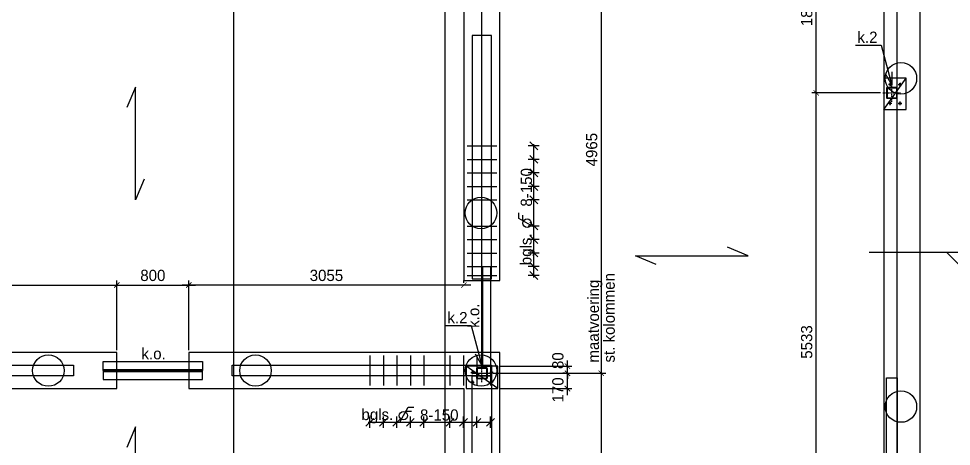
# Model space of a CAD drawing. Header units: millimetres. Extents: x -109306 to 269542, y -22401 to 197206.
# Drawn here: x -49774 to -39416, y 35870 to 40619 of the extents above; entities that cross this region are included whole.
import ezdxf
from ezdxf.enums import TextEntityAlignment as Align

# ---------------------------------------------------------------- set-up
doc = ezdxf.new("R2010")
doc.units = ezdxf.units.MM
for name, pattern in [('CENTER', [36, 24, -3, 6, -3]), ('DASH', [15, 12, -3]), ('DASHDOT', [18.5, 12, -3, 0.5, -3])]:
    doc.linetypes.add(name, pattern=pattern)
for name, color, linetype in [('10', 9, 'DASH'), ('13', 7, 'Continuous'), ('50', 4, 'Continuous'), ('BETON - 13', 7, 'Continuous'), ('BETON - 25', 2, 'Continuous'), ('DIMENSION', 1, 'Continuous'), ('dun', 252, 'Continuous'), ('STAAL-13', 7, 'Continuous'), ('STAAL-25', 2, 'Continuous'), ('STAAL-hartlijnen', 8, 'DASHDOT'), ('STAAL-kolommen', 2, 'Continuous'), ('STRAMIEN', 11, 'CENTER'), ('T25', 2, 'Continuous'), ('WAPENING - 25', 2, 'Continuous'), ('WAPENING - tekst', 2, 'Continuous'), ('WAPENING-aanwijs', 1, 'Continuous'), ('WAPENING-tekst', 2, 'Continuous')]:
    doc.layers.add(name, color=color, linetype=linetype)
doc.layers.add('HULPLIJNEN', color=220, linetype='Continuous', plot=False)
doc.styles.get("Standard").update_dxf_attribs({"font": ''})
doc.styles.get('Standard').set_extended_font_data('Century Gothic')
doc.dimstyles.new('1-50', dxfattribs={"dimscale": 50, "dimtxt": 2.5, "dimasz": 1.2, "dimexe": 1, "dimexo": 0, "dimgap": 0.8, "dimtad": 1, "dimdec": 0, "dimzin": 12, "dimdsep": 46, "dimtxsty": 'Standard', "dimblk1": 'ARCHTICK', "dimblk2": 'ARCHTICK', "dimsah": 1, "dimcen": 0.09, "dimdle": 1.5, "dimclrd": 256, "dimclre": 254, "dimclrt": 2, "dimadec": 0, "dimazin": 0, "dimtfac": 1, "dimtdec": 0, "dimtix": 1, "dimtofl": 0, "dimtmove": 2, "dimatfit": 3, "dimldrblk": 'ARCHTICK', "dimfxl": 1, "dimtolj": 1, "dimtzin": 0, "dimarcsym": 0})

# ---------------------------------------------------------------- blocks, each defined once
blk = doc.blocks.new('A$C2E130DC9')
at = {"layer": 'STRAMIEN'}
for points in [[(8420, -1500), (8420, 14370)], [(10770, -1500), (10770, 14370)], [(15790, -1500), (15790, 14370)]]:
    blk.add_lwpolyline(points, dxfattribs=at)
blk = doc.blocks.new('_ARCHTICK')
at = {"color": 0, "linetype": 'ByBlock', "const_width": 0.15}
blk.add_lwpolyline([(-0.5, -0.5), (0.5, 0.5)], dxfattribs=at)
blk = doc.blocks.new('*D67')
at = {"layer": 'Defpoints', "color": 0, "transparency": 16777216}
for p in [(-58056, 43996), (-47102, 43996), (-56056, 32091)]:
    blk.add_point(p, dxfattribs=at)
at = {"layer": 'DIMENSION', "lineweight": -2, "transparency": 16777216}
blk.add_line((-58056, 32016), (-58056, 44071), dxfattribs=at)
at = {"layer": 'DIMENSION', "color": 254, "lineweight": -2, "transparency": 16777216}
for p, q in [((-47127, 43996), (-58106, 43996)), ((-56081, 32091), (-58106, 32091))]:
    blk.add_line(p, q, dxfattribs=at)
at = {"layer": 'DIMENSION', "lineweight": -2, "transparency": 16777216, "xscale": 59.99999999999995, "yscale": 59.99999999999995, "zscale": 59.99999999999995}
for p, rotation in [((-58056, 43996), 90), ((-58056, 32091), 270)]:
    blk.add_blockref('_ARCHTICK', p, dxfattribs=dict(at, rotation=rotation))
at = {"layer": 'DIMENSION', "color": 2, "transparency": 16777216, "insert": (-58162, 38044), "char_height": 125, "attachment_point": 5, "rotation": 90}
blk.add_mtext('\\A1;11905', dxfattribs=at)
blk = doc.blocks.new('*D106')
at = {"layer": 'Defpoints', "color": 0, "transparency": 16777216}
for p in [(-39766, 41956), (-49271, 32091), (-32154, 32091)]:
    blk.add_point(p, dxfattribs=at)
at = {"layer": 'DIMENSION', "color": 254, "lineweight": -2, "transparency": 16777216}
for p, q in [((-39741, 41956), (-32104, 41956)), ((-49246, 32091), (-32104, 32091))]:
    blk.add_line(p, q, dxfattribs=at)
at = {"layer": 'DIMENSION', "lineweight": -2, "transparency": 16777216}
blk.add_line((-32154, 42031), (-32154, 32016), dxfattribs=at)
at = {"layer": 'DIMENSION', "lineweight": -2, "transparency": 16777216, "xscale": 59.99999999999995, "yscale": 59.99999999999995, "zscale": 59.99999999999995}
for p, rotation in [((-32154, 41956), 90), ((-32154, 32091), 270)]:
    blk.add_blockref('_ARCHTICK', p, dxfattribs=dict(at, rotation=rotation))
at = {"layer": 'DIMENSION', "color": 2, "transparency": 16777216, "insert": (-32260, 37024), "char_height": 125, "attachment_point": 5, "rotation": 90}
blk.add_mtext('\\A1;9865', dxfattribs=at)
blk = doc.blocks.new('*D108')
at = {"layer": 'Defpoints', "color": 0, "transparency": 16777216}
for p in [(-40166, 41956), (-32529, 41956), (-39766, 34011)]:
    blk.add_point(p, dxfattribs=at)
at = {"layer": 'DIMENSION', "color": 254, "lineweight": -2, "transparency": 16777216}
for p, q in [((-40141, 41956), (-32479, 41956)), ((-39741, 34011), (-32479, 34011))]:
    blk.add_line(p, q, dxfattribs=at)
at = {"layer": 'DIMENSION', "lineweight": -2, "transparency": 16777216}
blk.add_line((-32529, 33936), (-32529, 42031), dxfattribs=at)
at = {"layer": 'DIMENSION', "lineweight": -2, "transparency": 16777216, "xscale": 59.99999999999995, "yscale": 59.99999999999995, "zscale": 59.99999999999995}
for p, rotation in [((-32529, 41956), 90), ((-32529, 34011), 270)]:
    blk.add_blockref('_ARCHTICK', p, dxfattribs=dict(at, rotation=rotation))
at = {"layer": 'DIMENSION', "color": 2, "transparency": 16777216, "insert": (-32635, 37984), "char_height": 125, "attachment_point": 5, "rotation": 90}
blk.add_mtext('\\A1;7945', dxfattribs=at)
blk = doc.blocks.new('*D112')
at = {"layer": 'Defpoints', "color": 0, "transparency": 16777216}
for p in [(-52126, 37661), (-48684, 37661), (-48684, 36911)]:
    blk.add_point(p, dxfattribs=at)
at = {"layer": 'DIMENSION', "color": 254, "lineweight": -2, "transparency": 16777216}
for p, q in [((-52126, 37686), (-52126, 37711)), ((-48684, 36936), (-48684, 37711))]:
    blk.add_line(p, q, dxfattribs=at)
at = {"layer": 'DIMENSION', "lineweight": -2, "transparency": 16777216}
blk.add_line((-52201, 37661), (-48609, 37661), dxfattribs=at)
at = {"layer": 'DIMENSION', "lineweight": -2, "transparency": 16777216, "xscale": 59.99999999999995, "yscale": 59.99999999999995, "zscale": 59.99999999999995, "rotation": 180}
blk.add_blockref('_ARCHTICK', (-52126, 37661), dxfattribs=at)
at = {"layer": 'DIMENSION', "lineweight": -2, "transparency": 16777216, "xscale": 59.99999999999995, "yscale": 59.99999999999995, "zscale": 59.99999999999995}
blk.add_blockref('_ARCHTICK', (-48684, 37661), dxfattribs=at)
at = {"layer": 'DIMENSION', "color": 2, "transparency": 16777216, "insert": (-50405, 37767), "char_height": 125, "attachment_point": 5}
blk.add_mtext('\\A1;3442', dxfattribs=at)
blk = doc.blocks.new('*D113')
at = {"layer": 'Defpoints', "color": 0, "transparency": 16777216}
for p in [(-47884, 37661), (-44829, 37661), (-47884, 36911)]:
    blk.add_point(p, dxfattribs=at)
at = {"layer": 'DIMENSION', "color": 254, "lineweight": -2, "transparency": 16777216}
for p, q in [((-47884, 36936), (-47884, 37711)), ((-44829, 37686), (-44829, 37711))]:
    blk.add_line(p, q, dxfattribs=at)
at = {"layer": 'DIMENSION', "lineweight": -2, "transparency": 16777216}
blk.add_line((-44754, 37661), (-47959, 37661), dxfattribs=at)
at = {"layer": 'DIMENSION', "lineweight": -2, "transparency": 16777216, "xscale": 59.99999999999995, "yscale": 59.99999999999995, "zscale": 59.99999999999995, "rotation": 180}
blk.add_blockref('_ARCHTICK', (-47884, 37661), dxfattribs=at)
at = {"layer": 'DIMENSION', "lineweight": -2, "transparency": 16777216, "xscale": 59.99999999999995, "yscale": 59.99999999999995, "zscale": 59.99999999999995}
blk.add_blockref('_ARCHTICK', (-44829, 37661), dxfattribs=at)
at = {"layer": 'DIMENSION', "color": 2, "transparency": 16777216, "insert": (-46356, 37767), "char_height": 125, "attachment_point": 5}
blk.add_mtext('\\A1;3055', dxfattribs=at)
blk = doc.blocks.new('*D114')
at = {"layer": 'Defpoints', "color": 0, "transparency": 16777216}
for p in [(-47884, 37661), (-48684, 36911), (-47884, 36911)]:
    blk.add_point(p, dxfattribs=at)
at = {"layer": 'DIMENSION', "color": 254, "lineweight": -2, "transparency": 16777216}
for p, q in [((-48684, 36936), (-48684, 37711)), ((-47884, 36936), (-47884, 37711))]:
    blk.add_line(p, q, dxfattribs=at)
at = {"layer": 'DIMENSION', "lineweight": -2, "transparency": 16777216}
blk.add_line((-48759, 37661), (-47809, 37661), dxfattribs=at)
at = {"layer": 'DIMENSION', "lineweight": -2, "transparency": 16777216, "xscale": 59.99999999999995, "yscale": 59.99999999999995, "zscale": 59.99999999999995, "rotation": 180}
blk.add_blockref('_ARCHTICK', (-48684, 37661), dxfattribs=at)
at = {"layer": 'DIMENSION', "lineweight": -2, "transparency": 16777216, "xscale": 59.99999999999995, "yscale": 59.99999999999995, "zscale": 59.99999999999995}
blk.add_blockref('_ARCHTICK', (-47884, 37661), dxfattribs=at)
at = {"layer": 'DIMENSION', "color": 2, "transparency": 16777216, "insert": (-48284, 37767), "char_height": 125, "attachment_point": 5}
blk.add_mtext('\\A1;800', dxfattribs=at)
blk = doc.blocks.new('A$C78A526F8')
at = {"layer": '13'}
for p, q in [((0, 0), (1250, 0)), ((228, -96), (0, 0)), ((1250, 0), (1022, 96))]:
    blk.add_line(p, q, dxfattribs=at)
blk = doc.blocks.new('*D117')
at = {"layer": 'Defpoints', "color": 0, "transparency": 16777216}
for p in [(-55656, 45581), (-44829, 41556), (-55656, 32491)]:
    blk.add_point(p, dxfattribs=at)
at = {"layer": 'DIMENSION', "lineweight": -2, "transparency": 16777216}
blk.add_line((-44754, 45581), (-55731, 45581), dxfattribs=at)
at = {"layer": 'DIMENSION', "color": 254, "lineweight": -2, "transparency": 16777216}
for p, q in [((-55656, 32516), (-55656, 45631)), ((-44829, 41581), (-44829, 45631))]:
    blk.add_line(p, q, dxfattribs=at)
at = {"layer": 'DIMENSION', "lineweight": -2, "transparency": 16777216, "xscale": 59.99999999999995, "yscale": 59.99999999999995, "zscale": 59.99999999999995, "rotation": 180}
blk.add_blockref('_ARCHTICK', (-55656, 45581), dxfattribs=at)
at = {"layer": 'DIMENSION', "lineweight": -2, "transparency": 16777216, "xscale": 59.99999999999995, "yscale": 59.99999999999995, "zscale": 59.99999999999995}
blk.add_blockref('_ARCHTICK', (-44829, 45581), dxfattribs=at)
at = {"layer": 'DIMENSION', "color": 2, "transparency": 16777216, "insert": (-50242, 45687), "char_height": 125, "attachment_point": 5}
blk.add_mtext('\\A1;10827', dxfattribs=at)
blk = doc.blocks.new('*U50')
at = {"color": 0, "linetype": 'Continuous'}
for points in [[(60, 51, 0.414214), (51, 60), (-51, 60, 0.414214), (-60, 51), (-60, -51, 0.414214), (-51, -60), (51, -60, 0.414214), (60, -51)], [(54, 51, 0.414214), (51, 54), (-51, 54, 0.414214), (-54, 51), (-54, -51, 0.414214), (-51, -54), (51, -54, 0.414214), (54, -51)]]:
    blk.add_lwpolyline(points, format="xyb", close=True, dxfattribs=at)
blk = doc.blocks.new('A$C680E42B6')
at = {"layer": '13'}
for p in [(145, 39), (145, -39)]:
    blk.add_line(p, (0, 0), dxfattribs=at)
blk = doc.blocks.new('A$C3C391628')
at = {"layer": '13'}
for p, q in [((-406, 530), (-119, 530)), ((-119, 530), (0, 85))]:
    blk.add_line(p, q, dxfattribs=at)
at = {"layer": 'STAAL-hartlijnen'}
for points in [[(-100, 0), (100, 0)], [(0, -100), (0, 100)]]:
    blk.add_lwpolyline(points, dxfattribs=at)
at = {"layer": 'DIMENSION', "xscale": -1, "rotation": 284.9999999999968}
blk.add_blockref('A$C680E42B6', (0, 85), dxfattribs=at)
at = {"layer": 'STAAL-25'}
blk.add_blockref('*U50', (0, 0), dxfattribs=at)
at = {"layer": 'T25'}
blk.add_text('k.2', height=125, dxfattribs=at).set_placement((-383, 555))
blk = doc.blocks.new('A$C66246ED9')
at = {"layer": '10'}
for p, q in [((-5, -24), (-5, 14)), ((14, -5), (-24, -5))]:
    blk.add_line(p, q, dxfattribs=at)
blk.add_circle((-5, -5), 9, dxfattribs=at)
blk = doc.blocks.new('A$C64C2175A')
at = {"layer": 'BETON - 13'}
blk.add_line((-100, -175), (150, 175), dxfattribs=at)
blk.add_lwpolyline([(-100, -175), (150, -175), (150, 175), (-100, 175)], close=True, dxfattribs=at)
at = {"layer": 'DIMENSION'}
for p, rotation in [((-35, 110), 90), ((85, -110), 270)]:
    blk.add_blockref('A$C66246ED9', p, dxfattribs=dict(at, rotation=rotation))
at = {"layer": 'DIMENSION', "xscale": -1}
for p, rotation in [((85, 110), 270), ((-35, -110), 90)]:
    blk.add_blockref('A$C66246ED9', p, dxfattribs=dict(at, rotation=rotation))
blk = doc.blocks.new('*D127')
at = {"layer": 'Defpoints', "color": 0, "transparency": 16777216}
for p in [(-40076, 43181), (-40076, 41706), (-44629, 36781)]:
    blk.add_point(p, dxfattribs=at)
at = {"layer": 'DIMENSION', "color": 254, "lineweight": -2, "transparency": 16777216}
for p, q in [((-44629, 36806), (-44629, 43231)), ((-40076, 41731), (-40076, 43231))]:
    blk.add_line(p, q, dxfattribs=at)
at = {"layer": 'DIMENSION', "lineweight": -2, "transparency": 16777216}
blk.add_line((-44704, 43181), (-40001, 43181), dxfattribs=at)
at = {"layer": 'DIMENSION', "lineweight": -2, "transparency": 16777216, "xscale": 59.99999999999995, "yscale": 59.99999999999995, "zscale": 59.99999999999995, "rotation": 180}
blk.add_blockref('_ARCHTICK', (-44629, 43181), dxfattribs=at)
at = {"layer": 'DIMENSION', "lineweight": -2, "transparency": 16777216, "xscale": 59.99999999999995, "yscale": 59.99999999999995, "zscale": 59.99999999999995}
blk.add_blockref('_ARCHTICK', (-40076, 43181), dxfattribs=at)
at = {"layer": 'DIMENSION', "color": 2, "transparency": 16777216, "insert": (-42352, 43287), "char_height": 125, "attachment_point": 5}
blk.add_mtext('\\A1;4553', dxfattribs=at)
blk = doc.blocks.new('*D131')
at = {"layer": 'Defpoints', "color": 0, "transparency": 16777216}
for p in [(-40916, 39795), (-40176, 39795), (-40916, 34261)]:
    blk.add_point(p, dxfattribs=at)
at = {"layer": 'DIMENSION', "color": 254, "lineweight": -2, "transparency": 16777216}
for p, q in [((-40201, 39795), (-40966, 39795)), ((-40941, 34261), (-40966, 34261))]:
    blk.add_line(p, q, dxfattribs=at)
at = {"layer": 'DIMENSION', "lineweight": -2, "transparency": 16777216}
blk.add_line((-40916, 34186), (-40916, 39870), dxfattribs=at)
at = {"layer": 'DIMENSION', "lineweight": -2, "transparency": 16777216, "xscale": 59.99999999999995, "yscale": 59.99999999999995, "zscale": 59.99999999999995}
for p, rotation in [((-40916, 39795), 90), ((-40916, 34261), 270)]:
    blk.add_blockref('_ARCHTICK', p, dxfattribs=dict(at, rotation=rotation))
at = {"layer": 'DIMENSION', "color": 2, "transparency": 16777216, "insert": (-41022, 37028), "char_height": 125, "attachment_point": 5, "rotation": 90}
blk.add_mtext('\\A1;5533', dxfattribs=at)
blk = doc.blocks.new('*D132')
at = {"layer": 'Defpoints', "color": 0, "transparency": 16777216}
for p in [(-40916, 41646), (-40176, 41646), (-40176, 39795)]:
    blk.add_point(p, dxfattribs=at)
at = {"layer": 'DIMENSION', "color": 254, "lineweight": -2, "transparency": 16777216}
for p, q in [((-40201, 41646), (-40966, 41646)), ((-40201, 39795), (-40966, 39795))]:
    blk.add_line(p, q, dxfattribs=at)
at = {"layer": 'DIMENSION', "lineweight": -2, "transparency": 16777216}
blk.add_line((-40916, 39720), (-40916, 41721), dxfattribs=at)
at = {"layer": 'DIMENSION', "lineweight": -2, "transparency": 16777216, "xscale": 59.99999999999995, "yscale": 59.99999999999995, "zscale": 59.99999999999995}
for p, rotation in [((-40916, 41646), 90), ((-40916, 39795), 270)]:
    blk.add_blockref('_ARCHTICK', p, dxfattribs=dict(at, rotation=rotation))
at = {"layer": 'DIMENSION', "color": 2, "transparency": 16777216, "insert": (-41022, 40721), "char_height": 125, "attachment_point": 5, "rotation": 90}
blk.add_mtext('\\A1;1852', dxfattribs=at)
blk = doc.blocks.new('A$C53A96684')
at = {"layer": 'STAAL-13'}
for points in [[(0, -773), (0, -950), (-100, -950), (-100, 150), (-100, 151), (0, 151), (0, -950), (-10, -950), (-10, 151)], [(0, -773), (0, -950), (100, -950), (100, 150), (100, 151), (0, 151), (0, -950), (10, -950), (10, 151)]]:
    blk.add_lwpolyline(points, dxfattribs=at)
at = {"layer": 'T25'}
blk.add_text('k.o.', height=125, rotation=90, dxfattribs=at).set_placement((-125, -525))
blk = doc.blocks.new('A$C7D5A6A4A')
at = {"layer": 'STAAL-13'}
blk.add_lwpolyline([(0, 26), (0, -150), (100, -150), (100, 949), (100, 950), (0, 950), (0, -150), (10, -150), (10, 950)], dxfattribs=at)
at = {"layer": 'T25'}
blk.add_text('k.o.', height=125, rotation=90, dxfattribs=at).set_placement((-30, 274))
blk = doc.blocks.new('waptekst')
for p, q in [((-0.59, -1.02), (0.86, 1.48)), ((0.45, 0.78), (1.45, 0.78)), ((0.86, 1.48), (1.86, 1.48))]:
    blk.add_line(p, q)
blk.add_circle((0, 0), 0.75)
blk.add_attdef('AANTAL', text='', height=2).set_placement((-1.81, -0.79), align=Align.RIGHT)
blk.add_attdef('DIAM', (2.95, -0.88), '', height=2)
blk = doc.blocks.new('A$C2C935C5F')
at = {"layer": 'WAPENING - 25'}
for points in [[(-166, 745), (166, 745)], [(-166, 595), (166, 595)], [(-166, 445), (166, 445)], [(-166, 295), (166, 295)], [(-166, 145), (166, 145)], [(-166, -145), (166, -145)], [(-166, -295), (166, -295)], [(-166, -445), (166, -445)], [(-166, -595), (166, -595)], [(-166, -695), (166, -695)]]:
    blk.add_lwpolyline(points, dxfattribs=at)
at = {"layer": 'WAPENING-aanwijs'}
for p, q in [((637, 745), (512, 745)), ((619, 701), (531, 789)), ((575, -715), (575, 765)), ((619, 551), (531, 639)), ((637, 595), (512, 595)), ((637, 445), (512, 445)), ((619, 401), (531, 489)), ((619, 251), (531, 339)), ((637, 295), (512, 295)), ((637, 145), (512, 145)), ((619, 101), (531, 189)), ((619, -189), (531, -101)), ((637, -145), (512, -145)), ((637, -295), (512, -295)), ((619, -339), (531, -251)), ((619, -489), (531, -401)), ((637, -445), (512, -445)), ((637, -595), (512, -595)), ((619, -639), (531, -551)), ((637, -695), (512, -695)), ((619, -739), (531, -651))]:
    blk.add_line(p, q, dxfattribs=at)
at = {"layer": 'WAPENING-tekst', "xscale": 62.50000000000006, "yscale": 62.50000000000006, "zscale": 62.50000000000006, "rotation": 89.99953568246515}
blk.add_blockref('waptekst', (501, -114), dxfattribs=at).add_auto_attribs({'AANTAL': 'bgls.', 'DIAM': '8-150'})
blk = doc.blocks.new('A$C5AAB6A51')
at = {"layer": 'WAPENING - 25'}
for points in [[(-745, 166), (-745, -166)], [(-595, 166), (-595, -166)], [(-445, 166), (-445, -166)], [(-295, 166), (-295, -166)], [(-145, 166), (-145, -166)], [(145, 166), (145, -166)], [(295, 166), (295, -166)], [(445, 166), (445, -166)], [(595, 166), (595, -166)]]:
    blk.add_lwpolyline(points, dxfattribs=at)
at = {"layer": 'WAPENING-aanwijs'}
for p, q in [((-745, -637), (-745, -512)), ((-595, -637), (-595, -512)), ((-445, -637), (-445, -512)), ((-295, -637), (-295, -512)), ((-145, -637), (-145, -512)), ((145, -637), (145, -512)), ((295, -637), (295, -512)), ((445, -637), (445, -512)), ((595, -637), (595, -512)), ((-789, -619), (-701, -531)), ((-765, -575), (615, -575)), ((-639, -619), (-551, -531)), ((-489, -619), (-401, -531)), ((-339, -619), (-251, -531)), ((-189, -619), (-101, -531)), ((101, -619), (189, -531)), ((251, -619), (339, -531)), ((401, -619), (489, -531)), ((551, -619), (639, -531))]:
    blk.add_line(p, q, dxfattribs=at)
at = {"layer": 'WAPENING-tekst', "xscale": 62.50000000000006, "yscale": 62.50000000000006, "zscale": 62.50000000000006, "rotation": 359.9995356824651}
blk.add_blockref('waptekst', (-372, -501), dxfattribs=at).add_auto_attribs({'AANTAL': 'bgls.', 'DIAM': '8-150'})
blk = doc.blocks.new('A$C38E20CDE')
at = {"layer": '50'}
for p, q in [((-561, 0), (561, 0)), ((295, 0), (428, -133)), ((561, 0), (428, -133))]:
    blk.add_line(p, q, dxfattribs=at)
blk = doc.blocks.new('*U33')
at = {"layer": 'dun'}
blk.add_circle((0, 0), 0.5, dxfattribs=at)
blk = doc.blocks.new('A$C29FD5534')
at = {"color": 3, "xscale": 350, "yscale": 350, "zscale": 350}
for p in [(15840, 7615), (11177, 6120), (6372, 4370), (8672, 4370), (11177, 4370), (15840, 3970)]:
    blk.add_blockref('*U33', p, dxfattribs=at)
blk = doc.blocks.new('*D433')
at = {"layer": 'Defpoints', "color": 0, "transparency": 16777216}
for p in [(-40166, 41556), (-32904, 41556), (-40166, 34411)]:
    blk.add_point(p, dxfattribs=at)
at = {"layer": 'DIMENSION', "color": 254, "lineweight": -2, "transparency": 16777216}
for p, q in [((-40141, 41556), (-32854, 41556)), ((-40141, 34411), (-32854, 34411))]:
    blk.add_line(p, q, dxfattribs=at)
at = {"layer": 'DIMENSION', "lineweight": -2, "transparency": 16777216}
blk.add_line((-32904, 34336), (-32904, 41631), dxfattribs=at)
at = {"layer": 'DIMENSION', "lineweight": -2, "transparency": 16777216, "xscale": 59.99999999999995, "yscale": 59.99999999999995, "zscale": 59.99999999999995}
for p, rotation in [((-32904, 41556), 90), ((-32904, 34411), 270)]:
    blk.add_blockref('_ARCHTICK', p, dxfattribs=dict(at, rotation=rotation))
at = {"layer": 'DIMENSION', "color": 2, "transparency": 16777216, "insert": (-33010, 37984), "char_height": 125, "attachment_point": 5, "rotation": 90}
blk.add_mtext('\\A1;7145', dxfattribs=at)
blk = doc.blocks.new('*D437')
at = {"layer": 'Defpoints', "color": 0, "transparency": 16777216}
for p in [(-44529, 41646), (-44534, 36681), (-43304, 36681)]:
    blk.add_point(p, dxfattribs=at)
at = {"layer": 'DIMENSION', "color": 254, "lineweight": -2, "transparency": 16777216}
for p, q in [((-44504, 41646), (-43254, 41646)), ((-44509, 36681), (-43254, 36681))]:
    blk.add_line(p, q, dxfattribs=at)
at = {"layer": 'DIMENSION', "lineweight": -2, "transparency": 16777216}
blk.add_line((-43304, 41721), (-43304, 36606), dxfattribs=at)
at = {"layer": 'DIMENSION', "lineweight": -2, "transparency": 16777216, "xscale": 59.99999999999995, "yscale": 59.99999999999995, "zscale": 59.99999999999995}
for p, rotation in [((-43304, 41646), 90), ((-43304, 36681), 270)]:
    blk.add_blockref('_ARCHTICK', p, dxfattribs=dict(at, rotation=rotation))
at = {"layer": 'DIMENSION', "color": 2, "transparency": 16777216, "insert": (-43410, 39164), "char_height": 125, "attachment_point": 5, "rotation": 90}
blk.add_mtext('\\A1;4965', dxfattribs=at)
blk = doc.blocks.new('*D438')
at = {"layer": 'Defpoints', "color": 0, "transparency": 16777216}
for p in [(-44534, 36681), (-43304, 34261), (-43304, 34261)]:
    blk.add_point(p, dxfattribs=at)
at = {"layer": 'DIMENSION', "color": 254, "lineweight": -2, "transparency": 16777216}
for p, q in [((-44509, 36681), (-43254, 36681)), ((-43329, 34261), (-43354, 34261))]:
    blk.add_line(p, q, dxfattribs=at)
at = {"layer": 'DIMENSION', "lineweight": -2, "transparency": 16777216}
blk.add_line((-43304, 36756), (-43304, 34186), dxfattribs=at)
at = {"layer": 'DIMENSION', "lineweight": -2, "transparency": 16777216, "xscale": 59.99999999999995, "yscale": 59.99999999999995, "zscale": 59.99999999999995}
for p, rotation in [((-43304, 36681), 90), ((-43304, 34261), 270)]:
    blk.add_blockref('_ARCHTICK', p, dxfattribs=dict(at, rotation=rotation))
at = {"layer": 'DIMENSION', "color": 2, "transparency": 16777216, "insert": (-43410, 35471), "char_height": 125, "attachment_point": 5, "rotation": 90}
blk.add_mtext('\\A1;2420', dxfattribs=at)
blk = doc.blocks.new('*D440')
at = {"layer": 'Defpoints', "color": 0, "transparency": 16777216}
for p in [(-46940, 43696), (-44629, 43181), (-44629, 36781)]:
    blk.add_point(p, dxfattribs=at)
at = {"layer": 'DIMENSION', "color": 254, "lineweight": -2, "transparency": 16777216}
for p, q in [((-46940, 43671), (-46940, 43131)), ((-44629, 36806), (-44629, 43231))]:
    blk.add_line(p, q, dxfattribs=at)
at = {"layer": 'DIMENSION', "lineweight": -2, "transparency": 16777216}
blk.add_line((-47015, 43181), (-44554, 43181), dxfattribs=at)
at = {"layer": 'DIMENSION', "lineweight": -2, "transparency": 16777216, "xscale": 59.99999999999995, "yscale": 59.99999999999995, "zscale": 59.99999999999995, "rotation": 180}
blk.add_blockref('_ARCHTICK', (-46940, 43181), dxfattribs=at)
at = {"layer": 'DIMENSION', "lineweight": -2, "transparency": 16777216, "xscale": 59.99999999999995, "yscale": 59.99999999999995, "zscale": 59.99999999999995}
blk.add_blockref('_ARCHTICK', (-44629, 43181), dxfattribs=at)
at = {"layer": 'DIMENSION', "color": 2, "transparency": 16777216, "insert": (-45785, 43287), "char_height": 125, "attachment_point": 5}
blk.add_mtext('\\A1;2311', dxfattribs=at)
blk = doc.blocks.new('A$C6A527C9D')
at = {"layer": 'T25'}
for s, p in [('maatvoering', (25, 25)), ('st. kolommen', (25, -150))]:
    blk.add_text(s, height=125, dxfattribs=at).set_placement(p)
blk = doc.blocks.new('A$C489016AE')
at = {"layer": 'DIMENSION', "color": 7}
blk.add_blockref('A$C6A527C9D', (-1706, 0), dxfattribs=at)
blk = doc.blocks.new('*D441')
at = {"layer": 'Defpoints', "color": 0, "transparency": 16777216}
for p in [(-44454, 36761), (-44442, 36681), (-43679, 36681)]:
    blk.add_point(p, dxfattribs=at)
at = {"layer": 'DIMENSION', "lineweight": -2, "transparency": 16777216}
for p, q in [((-43679, 36761), (-43679, 36821)), ((-43679, 36681), (-43679, 36621))]:
    blk.add_line(p, q, dxfattribs=at)
at = {"layer": 'DIMENSION', "color": 254, "lineweight": -2, "transparency": 16777216}
for p, q in [((-44429, 36761), (-43629, 36761)), ((-44417, 36681), (-43629, 36681))]:
    blk.add_line(p, q, dxfattribs=at)
at = {"layer": 'DIMENSION', "lineweight": -2, "transparency": 16777216, "xscale": 59.99999999999995, "yscale": 59.99999999999995, "zscale": 59.99999999999995}
for p, rotation in [((-43679, 36761), 270), ((-43679, 36681), 90)]:
    blk.add_blockref('_ARCHTICK', p, dxfattribs=dict(at, rotation=rotation))
at = {"layer": 'DIMENSION', "color": 2, "transparency": 16777216, "insert": (-43785, 36821), "char_height": 125, "attachment_point": 5, "rotation": 90}
blk.add_mtext('\\A1;80', dxfattribs=at)
blk = doc.blocks.new('*D442')
at = {"layer": 'Defpoints', "color": 0, "transparency": 16777216}
for p in [(-43679, 36681), (-43679, 36681), (-44454, 36511)]:
    blk.add_point(p, dxfattribs=at)
at = {"layer": 'DIMENSION', "color": 254, "lineweight": -2, "transparency": 16777216}
for p, q in [((-43704, 36681), (-43729, 36681)), ((-44429, 36511), (-43629, 36511))]:
    blk.add_line(p, q, dxfattribs=at)
at = {"layer": 'DIMENSION', "lineweight": -2, "transparency": 16777216}
blk.add_line((-43679, 36436), (-43679, 36756), dxfattribs=at)
at = {"layer": 'DIMENSION', "lineweight": -2, "transparency": 16777216, "xscale": 59.99999999999995, "yscale": 59.99999999999995, "zscale": 59.99999999999995}
for p, rotation in [((-43679, 36681), 90), ((-43679, 36511), 270)]:
    blk.add_blockref('_ARCHTICK', p, dxfattribs=dict(at, rotation=rotation))
at = {"layer": 'DIMENSION', "color": 2, "transparency": 16777216, "insert": (-43785, 36496), "char_height": 125, "attachment_point": 5, "rotation": 90}
blk.add_mtext('\\A1;170', dxfattribs=at)

msp = doc.modelspace()

# ---------------------------------------------------------------- linework, layer by layer
at = {"layer": 'BETON - 25'}
msp.add_line((-39765.9, 43956.3), (-39765.9, 34011.3), dxfattribs=at)
for points in [[(-55655.9, 41556.3), (-44828.9, 41556.3), (-44828.9, 37711.3), (-44428.9, 37711.3), (-44428.9, 41556.3), (-40165.9, 41556.3), (-40165.9, 34411.3), (-44428.9, 34411.3), (-44428.9, 36911.3), (-47883.9, 36911.3), (-47883.9, 36511.3), (-44828.9, 36511.3), (-44828.9, 34411.3), (-49271.1, 34411.3), (-49271.1, 34536.3), (-51325.9, 34536.3)], [(-52125.9, 36511.3), (-48683.9, 36511.3), (-48683.9, 36911.3), (-52125.9, 36911.3)]]:
    msp.add_lwpolyline(points, dxfattribs=at)
at = {"layer": 'HULPLIJNEN'}
for points in [[(-44735.9, 37731.3), (-44521.9, 37731.3), (-44521.9, 40431.3), (-44735.9, 40431.3)], [(-52265.9, 36771.3), (-49165.9, 36771.3), (-49165.9, 36651.3), (-52265.9, 36651.3)], [(-47401.9, 36771.3), (-44521.9, 36771.3), (-44521.9, 36651.3), (-47401.9, 36651.3)], [(-44521.9, 34411.3), (-44735.9, 34411.3), (-44735.9, 36651.3), (-44521.9, 36651.3)], [(-40015.9, 36631.3), (-40015.9, 34261.3), (-42385.9, 34261.3), (-42385.9, 34411.3), (-40135.9, 34411.3), (-40135.9, 36631.3)]]:
    msp.add_lwpolyline(points, close=True, dxfattribs=at)

# ---------------------------------------------------------------- block references
at = {"layer": '13', "rotation": 90}
for p in [(-48477.4, 38608.8), (-48477.4, 34836.3)]:
    msp.add_blockref('A$C78A526F8', p, dxfattribs=at)
at = {"layer": '13'}
msp.add_blockref('A$C78A526F8', (-42922.4, 37983.8), dxfattribs=at)
at = {"layer": '50'}
msp.add_blockref('A$C38E20CDE', (-39765.9, 38026.3), dxfattribs=at)
at = {"layer": 'DIMENSION', "color": 7, "rotation": 90}
msp.add_blockref('A$C489016AE', (-43303.9, 38480.8), dxfattribs=at)
at = {"layer": 'STAAL-13'}
msp.add_blockref('A$C7D5A6A4A', (-44628.9, 36911.5), dxfattribs=at)
at = {"layer": 'STAAL-13', "rotation": 270}
msp.add_blockref('A$C53A96684', (-47885.2, 36711.3), dxfattribs=at)
at = {"layer": 'STAAL-kolommen'}
for p in [(-40075.9, 39794.8), (-44628.9, 36681.3)]:
    msp.add_blockref('A$C3C391628', p, dxfattribs=at)
at = {"layer": 'WAPENING - tekst'}
msp.add_blockref('A$C2E130DC9', (-55805.9, 32336.3), dxfattribs=at)
at = {"layer": 'WAPENING-aanwijs', "color": 7}
for name, p in [('A$C29FD5534', (-55815.9, 32341.3)), ('A$C64C2175A', (-40065.9, 39783.3))]:
    msp.add_blockref(name, p, dxfattribs=at)
at = {"layer": 'WAPENING-aanwijs'}
for name, p in [('A$C2C935C5F', (-44628.9, 38461.3)), ('A$C5AAB6A51', (-45128.9, 36711.3))]:
    msp.add_blockref(name, p, dxfattribs=at)
at = {"layer": 'WAPENING-aanwijs', "color": 7, "rotation": 90}
msp.add_blockref('A$C64C2175A', (-44628.9, 36611.3), dxfattribs=at)

# ---------------------------------------------------------------- dimensions: what is measured, and where the dimension line sits
at = {"layer": 'DIMENSION'}
for base, p1, p2, picture, middle in [((-55655.9, 45581.3), (-44828.9, 41556.3), (-55655.9, 32491.3), '*D117', (-50242.4, 45686.9)), ((-44628.9, 43181.3), (-46940.2, 43696.3), (-44628.9, 36781.3), '*D440', (-45784.5, 43286.9)), ((-40075.9, 43181.3), (-44628.9, 36781.3), (-40075.9, 41706.3), '*D127', (-42352.4, 43286.9)), ((-48683.9, 37661.3), (-52125.9, 37661.3), (-48683.9, 36911.3), '*D112', (-50404.9, 37766.9)), ((-47883.9, 37661.3), (-48683.9, 36911.3), (-47883.9, 36911.3), '*D114', (-48283.9, 37766.9))]:
    dim = msp.add_linear_dim(base=base, p1=p1, p2=p2, dimstyle='1-50', override={"dimexo": 0.5}, dxfattribs=at)
    dim.commit()
    dim.dimension.update_dxf_attribs({"geometry": picture, "text_midpoint": middle})
for base, p1, p2, angle, picture, middle in [((-58055.9, 43996.3), (-56055.9, 32091.3), (-47101.9, 43996.3), 90, '*D67', (-58161.6, 38043.8)), ((-32153.9, 32091.3), (-39765.9, 41956.3), (-49271.1, 32091.3), 90, '*D106', (-32259.6, 37023.8)), ((-32528.9, 41956.3), (-39765.9, 34011.3), (-40165.9, 41956.3), 90, '*D108', (-32634.6, 37983.8)), ((-43303.9, 36681.3), (-44528.9, 41646.3), (-44533.9, 36681.3), 90, '*D437', (-43409.6, 39163.8)), ((-40915.9362, 41646.2763), (-40175.9058, 39794.7597), (-40175.9058, 41646.2763), 90, '*D132', (-41021.5803, 40720.518)), ((-32903.9, 41556.3), (-40165.9, 34411.3), (-40165.9, 41556.3), 90, '*D433', (-33009.6, 37983.8)), ((-40915.9362, 39794.7597), (-40915.9362, 34261.2768), (-40175.9058, 39794.7597), 90, '*D131', (-41021.5803, 37028.0183)), ((-47883.9, 37661.3), (-44828.9, 37661.3), (-47883.9, 36911.3), 180, '*D113', (-46356.4, 37766.9)), ((-43303.9, 34261.3), (-44533.9, 36681.3), (-43303.9, 34261.3), 90, '*D438', (-43409.6, 35471.3))]:
    dim = msp.add_linear_dim(base=base, p1=p1, p2=p2, angle=angle, dimstyle='1-50', override={"dimexo": 0.5}, dxfattribs=at)
    dim.commit()
    dim.dimension.update_dxf_attribs({"geometry": picture, "text_midpoint": middle})
for p1, p2, picture, middle in [((-44453.9, 36761.3), (-44442.4, 36681.3), '*D441', (-43784.6, 36821.3)), ((-44453.9, 36511.3), (-43678.9, 36681.3), '*D442', (-43784.6, 36496.3))]:
    dim = msp.add_linear_dim(base=(-43678.9, 36681.3), p1=p1, p2=p2, angle=90, dimstyle='1-50', override={"dimexo": 0.5}, dxfattribs=at)
    dim.commit()
    dim.dimension.update_dxf_attribs({"geometry": picture, "text_midpoint": middle, "dimtype": 160})

doc.saveas('drawing.dxf')
